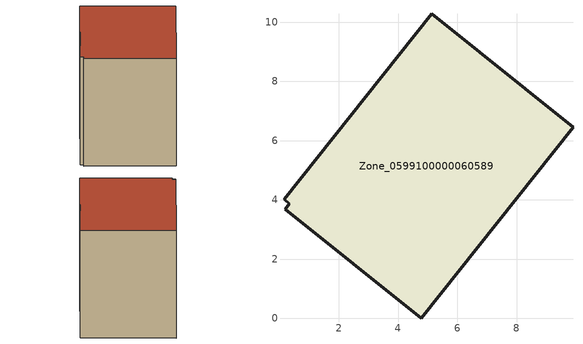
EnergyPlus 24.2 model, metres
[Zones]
Zone_0599100000060589
 floor ground (C_G): 9.9,6.45 4.78,0 0.19,3.68 0.33,3.87 0.14,4.01 5.13,10.28 z0.6
 wall outside (C_F): 9.9,6.45 5.13,10.28 0.14,4.01 0.33,3.87 0.19,3.68 4.78,0 9.9,6.45 z0.6:8.06
 roof outside (C_R): 4.78,0 9.9,6.45 5.13,10.28 0.14,4.01 0.33,3.87 0.19,3.68 z8.06
[BUILDING]
Pand.0599100000060589: North Axis=0; Terrain=City; Loads Convergence Tolerance Value=0.04; Temperature Convergence Tolerance Value=0.4; Solar Distribution=FullExterior; Maximum Number of Warmup Days=25; Minimum Number of Warmup Days=1
[Site:Location]
Rotterdam.The.Hague.AP_ZH_NLD Design_Conditions: Latitude=51.96; Longitude=4.45; Time Zone=1; Elevation=-4.5
[SITE:GROUNDTEMPERATURE:BUILDINGSURFACE]
18, 18, 18, 18, 18, 18, 18, 18, 18, 18, 18, 18
[MATERIAL] Thermal Absorptance=0.9; Solar Absorptance=0.7; Visible Absorptance=0.7
Name | Roughness | Thickness | Conductivity | Density | Specific Heat
G.TI.1965-1974 | MediumSmooth | 0.15 | 0.882353 | 540 | 1210
F.TI.1965-1974 | Rough | 0.3 | 0.697674 | 1920 | 840
R.TI.1965-1974 | MediumRough | 0.2 | 0.232558 | 1500 | 1000
[CONSTRUCTION]
C_G: G.TI.1965-1974
C_F: F.TI.1965-1974
C_R: R.TI.1965-1974
[ZONE]
Zone_0599100000060589: Type=1; Multiplier=1; Ceiling Height=Autocalculate; Volume=Autocalculate; Floor Area=autocalculate; Part of Total Floor Area=Yes
[ZONEINFILTRATION:DESIGNFLOWRATE]
Infil_Zone_0599100000060589: Zone or ZoneList or Space or SpaceList=Zone_0599100000060589; Schedule=AlwaysOn; Design Flow Rate Calculation Method=Flow/Area; Flow Rate per Floor Area=0.003; Constant Term Coefficient=1; Temperature Term Coefficient=0; Velocity Term Coefficient=0; Velocity Squared Term Coefficient=0
[HVACTEMPLATE:ZONE:IDEALLOADSAIRSYSTEM]
Zone_0599100000060589: Maximum Heating Supply Air Temperature=50; Minimum Cooling Supply Air Temperature=13; Maximum Heating Supply Air Humidity Ratio=0.0156; Minimum Cooling Supply Air Humidity Ratio=0.0077; Heating Limit=NoLimit; Cooling Limit=NoLimit; Dehumidification Control Type=ConstantSensibleHeatRatio; Cooling Sensible Heat Ratio=0.7; Dehumidification Setpoint=60; Humidification Control Type=None; Humidification Setpoint=30; Outdoor Air Method=None; Outdoor Air Flow Rate per Person=0.00944; Outdoor Air Flow Rate per Zone Floor Area=0; Outdoor Air Flow Rate per Zone=0; Demand Controlled Ventilation Type=None; Outdoor Air Economizer Type=NoEconomizer; Heat Recovery Type=None; Sensible Heat Recovery Effectiveness=0.7; Latent Heat Recovery Effectiveness=0.65
[ZONECONTROL:THERMOSTAT]
ThermostatControl_Zone_0599100000060589: Zone or ZoneList=Zone_0599100000060589; Control Type Schedule=DualSetpointControlType; Control 1=Thermostat_Zone_0599100000060589; Temperature Difference Between Cutout And Setpoint=0
[THERMOSTATSETPOINT:DUALSETPOINT]
Thermostat_Zone_0599100000060589: Heating Setpoint Temperature Schedule=HeatingSetpoint_Zone_0599100000060589; Cooling Setpoint Temperature Schedule=CoolingSetpoint_Zone_0599100000060589
[SCHEDULE:COMPACT]
HeatingSetpoint_Zone_0599100000060589: Through: 12/31, For: AllDays, Until: 24:00, 21
CoolingSetpoint_Zone_0599100000060589: Through: 12/31, For: AllDays, Until: 24:00, 24
DualSetpointControlType: Through: 12/31, For: AllDays, Until: 24:00, 4
AlwaysOn: Through: 12/31, For: AllDays, Until: 24:00, 1
